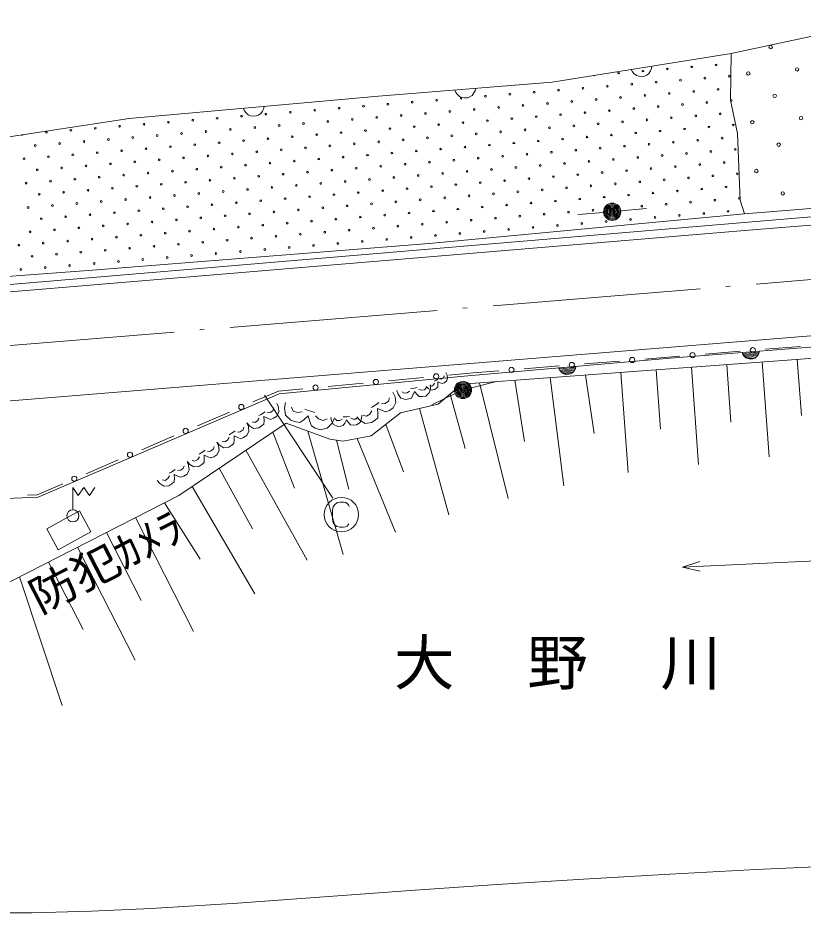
# Model space of a CAD drawing. Units: millimetres, scale not verified. Extents: x -16827 to 623173, y -207307 to 152693.
# Drawn here: x 140749 to 186131, y 18464 to 70172 of the extents above; entities that cross this region are included whole.
import ezdxf
from ezdxf.enums import TextEntityAlignment as Align

# ---------------------------------------------------------------- set-up
doc = ezdxf.new("R2010")
doc.units = ezdxf.units.MM
doc.header["$LTSCALE"] = 1000
doc.linetypes.add('LONG_DASHED_DOTTED', pattern=[15.25, 12, -1.5, 0.25, -1.5])
doc.layers.add('S-BGD', color=7, linetype='Continuous', lineweight=13)
doc.styles.add('ＭＳ ゴシック', font='')
doc.styles.get('ＭＳ ゴシック').set_extended_font_data('MS Gothic')

msp = doc.modelspace()

# ---------------------------------------------------------------- linework, layer by layer
at = {"layer": 'S-BGD'}
for p, q in [((181967, 68113), (191546, 70172)), ((171621, 66466), (181967, 68113)), ((181936, 65427), (181967, 68113)), ((177361, 67240), (177308, 67113)), ((177386, 67384), (177361, 67240)), ((176268, 67066), (176201, 67195)), ((176357, 66962), (176268, 67066)), ((176493, 66850), (176357, 66962)), ((176635, 66799), (176493, 66850)), ((176781, 66780), (176635, 66799)), ((176965, 66809), (176781, 66780)), ((177097, 66873), (176965, 66809)), ((177216, 66965), (177097, 66873)), ((177308, 67113), (177216, 66965)), ((161593, 65642), (171621, 66466)), ((166065, 65871), (166009, 66005)), ((166146, 65760), (166065, 65871)), ((166274, 65638), (166146, 65760)), ((167003, 65698), (166878, 65616)), ((167106, 65839), (167003, 65698)), ((167168, 65962), (167106, 65839)), ((167205, 66103), (167168, 65962)), ((147180, 64355), (161593, 65642)), ((166411, 65577), (166274, 65638)), ((166555, 65547), (166411, 65577)), ((166741, 65562), (166555, 65547)), ((166878, 65616), (166741, 65562)), ((182340, 63499), (181936, 65427)), ((153846, 64812), (153789, 64945)), ((153928, 64702), (153846, 64812)), ((154057, 64581), (153928, 64702)), ((154786, 64646), (154661, 64562)), ((154887, 64787), (154786, 64646)), ((154949, 64910), (154887, 64787)), ((154984, 65052), (154949, 64910)), ((132612, 62142), (147180, 64355)), ((154194, 64521), (154057, 64581)), ((154339, 64491), (154194, 64521)), ((154524, 64508), (154339, 64491)), ((154661, 64562), (154524, 64508)), ((182497, 59643), (182340, 63499)), ((137743, 54563), (222664, 61735)), ((183000, 57917), (222877, 61129)), ((182739, 58847), (182497, 59643)), ((175596, 59023), (177089, 59163)), ((188851, 59351), (182739, 58847)), ((182739, 58847), (164517, 57149)), ((174600, 58937), (173104, 58820)), ((137672, 54139), (183000, 57917)), ((164517, 57149), (145059, 55604)), ((138662, 47917), (238393, 56031)), ((145059, 55604), (130598, 54523)), ((178452, 50526), (206391, 52683)), ((166413, 49014), (207222, 52041)), ((183962, 51035), (185985, 51199)), ((180473, 50752), (182496, 50916)), ((182610, 50847), (183607, 50924)), ((182656, 50735), (182610, 50847)), ((183587, 50859), (182639, 50786)), ((182723, 50642), (182656, 50735)), ((182669, 50726), (183566, 50795)), ((183534, 50730), (182714, 50667)), ((183526, 50704), (183437, 50587)), ((183576, 50806), (183526, 50704)), ((183607, 50924), (183576, 50806)), ((166551, 49470), (178452, 50526)), ((173496, 50186), (175519, 50350)), ((176984, 50469), (179008, 50633)), ((182829, 50540), (182723, 50642)), ((182764, 50608), (183489, 50664)), ((182943, 50489), (182829, 50540)), ((183434, 50597), (182831, 50550)), ((183063, 50460), (182943, 50489)), ((182953, 50497), (183324, 50526)), ((183218, 50472), (183063, 50460)), ((183332, 50519), (183218, 50472)), ((183437, 50587), (183332, 50519)), ((183757, 50301), (184163, 44821)), ((185797, 50452), (186038, 47208)), ((165491, 49682), (165562, 49540)), ((165657, 49534), (167067, 49665)), ((167067, 49665), (168542, 49784)), ((170007, 49903), (172031, 50067)), ((172003, 49954), (172999, 50042)), ((172051, 49842), (172003, 49954)), ((172980, 49977), (172034, 49894)), ((172119, 49751), (172051, 49842)), ((172064, 49833), (172960, 49913)), ((172929, 49847), (172109, 49775)), ((172226, 49650), (172119, 49751)), ((172160, 49716), (172884, 49781)), ((172341, 49600), (172226, 49650)), ((172830, 49713), (172227, 49660)), ((172350, 49608), (172721, 49641)), ((172834, 49703), (172729, 49634)), ((172921, 49822), (172834, 49703)), ((172970, 49924), (172921, 49822)), ((172999, 50042), (172970, 49924)), ((175595, 49695), (176023, 43921)), ((177635, 49847), (177889, 46426)), ((179676, 49998), (180093, 44371)), ((181716, 50149), (181963, 46817)), ((155841, 48455), (166551, 49470)), ((162172, 49211), (164194, 49398)), ((164817, 49183), (164897, 49231)), ((164897, 49231), (164957, 49274)), ((164957, 49274), (165049, 49343)), ((165160, 49089), (165014, 49152)), ((165014, 49152), (165026, 48990)), ((165137, 49303), (165252, 49321)), ((165252, 49321), (165357, 49395)), ((165357, 49395), (165386, 49505)), ((165514, 49186), (165392, 49100)), ((165588, 49358), (165514, 49186)), ((165562, 49540), (165588, 49358)), ((166962, 48805), (168416, 49175)), ((169474, 49241), (170022, 45696)), ((171514, 49393), (172305, 43144)), ((172461, 49573), (172341, 49600)), ((172616, 49586), (172461, 49573)), ((172729, 49634), (172616, 49586)), ((173554, 49544), (174051, 46166)), ((154336, 47986), (155814, 48621)), ((155814, 48621), (157224, 48751)), ((158687, 48887), (160709, 49075)), ((162730, 48435), (162659, 48647)), ((163245, 48518), (163388, 48617)), ((163435, 48755), (163567, 48767)), ((163567, 48767), (163669, 48785)), ((163669, 48785), (163829, 48817)), ((163917, 48712), (164075, 48664)), ((164075, 48664), (164254, 48695)), ((164254, 48695), (164358, 48818)), ((164465, 48763), (164355, 48877)), ((164629, 48670), (164465, 48763)), ((164604, 48755), (164526, 48506)), ((164557, 48922), (164666, 48901)), ((164601, 48979), (164604, 48755)), ((164826, 48699), (164629, 48670)), ((164666, 48901), (164768, 48974)), ((164768, 48974), (164829, 49081)), ((164940, 48779), (164826, 48699)), ((165023, 48855), (164940, 48779)), ((165026, 48990), (165023, 48855)), ((165047, 47870), (166413, 49014)), ((165281, 49051), (165160, 49089)), ((165392, 49100), (165281, 49051)), ((167433, 49090), (169082, 42406)), ((141916, 42495), (155841, 48455)), ((155003, 48381), (158955, 42439)), ((162170, 48036), (162226, 48235)), ((162422, 48552), (162545, 48292)), ((162545, 48292), (162587, 47962)), ((162882, 48216), (162730, 48435)), ((163151, 48132), (162882, 48216)), ((162945, 48581), (163071, 48488)), ((163071, 48488), (163245, 48518)), ((163346, 48165), (163151, 48132)), ((163498, 48211), (163346, 48165)), ((163584, 48380), (163498, 48211)), ((163667, 48595), (163584, 48380)), ((163816, 48425), (163667, 48595)), ((163947, 48303), (163816, 48425)), ((164117, 48297), (163947, 48303)), ((164326, 48332), (164117, 48297)), ((164526, 48506), (164326, 48332)), ((166025, 48469), (164668, 47830)), ((165730, 48442), (166598, 45293)), ((155493, 47483), (155543, 47643)), ((155709, 47897), (155804, 47683)), ((155804, 47683), (155831, 47413)), ((156164, 47629), (156215, 47965)), ((156217, 47229), (156164, 47629)), ((156554, 47678), (156659, 47465)), ((157334, 47572), (157521, 47497)), ((161184, 47669), (161332, 47755)), ((161332, 47755), (161441, 47829)), ((161441, 47829), (161609, 47952)), ((161803, 47489), (161540, 47607)), ((161540, 47607), (161557, 47313)), ((161768, 47877), (161977, 47905)), ((161977, 47905), (162170, 48036)), ((162447, 47653), (162223, 47500)), ((162587, 47962), (162447, 47653)), ((162869, 47353), (165047, 47870)), ((163958, 47612), (165658, 41465)), ((151120, 46605), (152985, 47406)), ((154682, 47205), (154804, 47271)), ((154804, 47271), (154895, 47330)), ((154895, 47330), (155035, 47426)), ((155183, 47044), (154970, 47146)), ((154970, 47146), (154978, 46907)), ((155162, 47361), (155333, 47380)), ((155333, 47380), (155493, 47483)), ((155711, 47164), (155525, 47045)), ((155831, 47413), (155711, 47164)), ((156521, 46930), (156217, 47229)), ((156659, 47465), (156915, 47384)), ((156915, 47384), (157176, 47418)), ((157535, 47195), (157274, 46965)), ((157521, 47497), (157670, 47449)), ((157618, 46864), (157535, 47195)), ((157670, 47449), (157907, 47382)), ((157952, 47180), (158132, 47006)), ((158876, 46891), (158829, 47091)), ((159057, 47065), (158906, 46761)), ((159546, 47125), (159668, 47126)), ((159668, 47126), (159763, 47133)), ((159763, 47133), (159911, 47149)), ((160289, 47003), (160394, 47106)), ((160534, 46921), (160338, 47131)), ((160628, 47233), (160613, 47028)), ((160706, 47206), (160902, 47165)), ((160902, 47165), (161090, 47292)), ((161090, 47292), (161203, 47484)), ((161171, 46024), (162869, 47353)), ((161547, 47070), (161394, 46935)), ((161557, 47313), (161547, 47070)), ((162021, 47416), (161803, 47489)), ((162223, 47500), (162021, 47416)), ((150054, 42591), (156255, 46763)), ((153981, 46784), (154076, 46570)), ((154136, 46609), (153981, 46784)), ((154076, 46570), (154103, 46300)), ((154372, 46461), (154136, 46609)), ((154282, 46838), (154441, 46800)), ((154441, 46800), (154597, 46900)), ((154597, 46900), (154694, 47054)), ((154838, 46602), (154665, 46491)), ((154965, 46709), (154838, 46602)), ((154978, 46907), (154965, 46709)), ((155358, 46980), (155183, 47044)), ((155525, 47045), (155358, 46980)), ((156255, 46763), (158772, 45840)), ((156805, 46840), (156521, 46930)), ((157041, 46796), (156805, 46840)), ((157274, 46965), (157041, 46796)), ((157709, 46609), (157618, 46864)), ((157935, 46482), (157709, 46609)), ((158132, 47006), (158395, 46923)), ((158395, 46923), (158619, 47016)), ((158906, 46761), (158630, 46481)), ((158997, 46679), (158876, 46891)), ((159236, 46580), (158997, 46679)), ((159084, 47007), (159192, 46911)), ((159192, 46911), (159354, 46924)), ((159416, 46594), (159236, 46580)), ((159354, 46924), (159492, 47003)), ((159558, 46623), (159416, 46594)), ((159651, 46771), (159558, 46623)), ((159745, 46960), (159651, 46771)), ((159866, 46793), (159745, 46960)), ((159976, 46670), (159866, 46793)), ((160131, 46651), (159976, 46670)), ((159982, 47046), (160123, 46989)), ((160123, 46989), (160289, 47003)), ((160325, 46666), (160131, 46651)), ((160522, 46808), (160325, 46666)), ((160613, 47028), (160522, 46808)), ((160828, 46748), (160534, 46921)), ((161186, 46793), (160828, 46748)), ((161394, 46935), (161186, 46793)), ((162020, 46689), (163039, 43950)), ((147904, 45225), (149769, 46026)), ((152953, 46092), (153075, 46158)), ((153075, 46158), (153166, 46217)), ((153166, 46217), (153306, 46313)), ((153454, 45931), (153242, 46033)), ((153242, 46033), (153249, 45794)), ((153433, 46248), (153605, 46267)), ((153605, 46267), (153764, 46370)), ((153764, 46370), (153814, 46530)), ((153982, 46051), (153796, 45932)), ((154103, 46300), (153982, 46051)), ((154665, 46491), (154372, 46461)), ((155480, 46241), (156727, 43010)), ((157514, 46301), (159547, 39182)), ((158240, 46386), (157935, 46482)), ((158630, 46481), (158240, 46386)), ((159547, 45729), (161171, 46024)), ((152252, 45671), (152347, 45457)), ((152407, 45496), (152252, 45671)), ((152554, 45725), (152713, 45687)), ((152713, 45687), (152868, 45787)), ((152868, 45787), (152965, 45941)), ((153236, 45596), (153109, 45489)), ((153249, 45794), (153236, 45596)), ((153630, 45867), (153454, 45931)), ((153796, 45932), (153630, 45867)), ((158772, 45840), (159547, 45729)), ((159159, 45784), (159883, 42943)), ((160359, 45877), (162569, 40458)), ((151224, 44979), (151347, 45045)), ((151347, 45045), (151437, 45104)), ((151437, 45104), (151577, 45200)), ((151704, 45135), (151876, 45154)), ((151876, 45154), (152036, 45257)), ((152036, 45257), (152085, 45417)), ((152374, 45187), (152253, 44938)), ((152347, 45457), (152374, 45187)), ((152643, 45348), (152407, 45496)), ((152936, 45378), (152643, 45348)), ((153109, 45489), (152936, 45378)), ((153930, 45198), (157466, 38847)), ((144688, 43844), (146553, 44645)), ((150523, 44558), (150618, 44344)), ((150679, 44383), (150523, 44558)), ((150825, 44612), (150984, 44574)), ((150984, 44574), (151140, 44674)), ((151140, 44674), (151236, 44828)), ((151507, 44483), (151380, 44376)), ((151520, 44681), (151507, 44483)), ((151725, 44818), (151513, 44920)), ((151513, 44920), (151520, 44681)), ((151901, 44754), (151725, 44818)), ((152067, 44819), (151901, 44754)), ((152253, 44938), (152067, 44819)), ((149618, 43932), (149709, 43991)), ((149709, 43991), (149848, 44087)), ((149976, 44022), (150147, 44041)), ((150147, 44041), (150307, 44144)), ((150307, 44144), (150357, 44304)), ((150645, 44074), (150524, 43825)), ((150618, 44344), (150645, 44074)), ((150914, 44235), (150679, 44383)), ((151207, 44265), (150914, 44235)), ((151380, 44376), (151207, 44265)), ((152379, 44156), (154310, 40660)), ((148950, 43270), (148795, 43445)), ((149096, 43499), (149255, 43461)), ((149255, 43461), (149411, 43561)), ((149411, 43561), (149507, 43715)), ((149496, 43866), (149618, 43932)), ((149792, 43568), (149779, 43370)), ((149996, 43705), (149784, 43807)), ((149784, 43807), (149792, 43568)), ((150172, 43641), (149996, 43705)), ((150339, 43706), (150172, 43641)), ((150524, 43825), (150339, 43706)), ((141859, 42630), (143337, 43264)), ((149186, 43122), (148950, 43270)), ((149479, 43152), (149186, 43122)), ((149651, 43263), (149479, 43152)), ((149779, 43370), (149651, 43263)), ((150829, 43113), (154444, 36899)), ((132424, 42089), (141916, 42495)), ((138339, 36605), (150054, 42591)), ((141309, 42608), (141859, 42630)), ((149217, 42164), (151288, 38914)), ((158963, 41929), (158923, 41729)), ((159058, 42069), (158963, 41929)), ((159218, 42179), (159058, 42069)), ((159373, 42209), (159218, 42179)), ((159568, 42209), (159373, 42209)), ((159683, 42179), (159568, 42209)), ((159778, 42124), (159683, 42179)), ((159848, 42054), (159778, 42124)), ((159888, 41959), (159848, 42054)), ((142412, 40664), (144300, 41702)), ((144300, 41702), (144965, 40492)), ((158923, 41729), (158923, 41239)), ((147544, 41308), (150907, 34727)), ((158923, 41239), (158963, 41029)), ((158963, 41029), (159038, 40904)), ((159038, 40904), (159183, 40799)), ((159773, 40819), (159843, 40884)), ((159843, 40884), (159873, 40954)), ((143078, 39454), (142412, 40664)), ((144965, 40492), (143078, 39454)), ((145870, 40453), (147878, 36523)), ((159183, 40799), (159363, 40759)), ((159363, 40759), (159553, 40759)), ((159553, 40759), (159698, 40774)), ((159698, 40774), (159773, 40819)), ((144197, 39598), (147528, 33080)), ((192400, 39059), (179168, 38447)), ((142523, 38743), (144512, 34851)), ((179168, 38447), (180154, 38778)), ((180181, 38206), (179168, 38447)), ((140849, 37888), (143317, 30458)), ((183425, 20977), (188422, 21219)), ((173437, 20425), (178436, 20714)), ((178436, 20714), (183425, 20977)), ((168446, 20110), (173437, 20425)), ((158451, 19399), (163444, 19766)), ((163444, 19766), (168446, 20110)), ((153448, 19042), (158451, 19399)), ((145010, 18583), (148458, 18738)), ((148458, 18738), (153448, 19042)), ((138691, 18464), (141564, 18487)), ((141564, 18487), (145010, 18583))]:
    msp.add_line(p, q, dxfattribs=at)
at = {"layer": 'S-BGD', "linetype": 'LONG_DASHED_DOTTED'}
msp.add_line((137818, 51041), (202893, 56404), dxfattribs=at)
at = {"layer": 'S-BGD'}
msp.add_lwpolyline([(143930, 41760), (143930, 43050), (144235, 42585), (144555, 43050), (144890, 42585), (145200, 43050)], dxfattribs=at)
for centre, radius in [((184257, 68490), 99.5), ((178284, 67221), 49.8), ((179693, 67337), 49.8), ((181102, 67452), 49.8), ((185782, 67197), 99.5), ((175465, 66989), 49.8), ((176874, 67105), 49.8), ((180456, 66690), 49.8), ((181865, 66806), 49.8), ((182964, 66964), 99.5), ((174818, 66227), 49.8), ((176227, 66343), 49.8), ((177637, 66458), 49.8), ((179046, 66574), 49.8), ((167770, 65648), 49.8), ((169180, 65764), 49.8), ((170589, 65879), 49.8), ((171999, 65995), 49.8), ((173408, 66111), 49.8), ((176990, 65696), 49.8), ((178399, 65811), 49.8), ((179809, 65927), 49.8), ((181218, 66043), 49.8), ((184489, 65671), 99.5), ((162133, 65185), 49.8), ((163542, 65301), 49.8), ((164951, 65416), 49.8), ((166361, 65532), 49.8), ((169942, 65117), 49.8), ((171352, 65233), 49.8), ((172761, 65348), 49.8), ((174171, 65464), 49.8), ((175580, 65580), 49.8), ((179162, 65165), 49.8), ((180571, 65280), 49.8), ((181981, 65396), 49.8), ((155085, 64606), 49.8), ((156495, 64722), 49.8), ((157904, 64838), 49.8), ((159314, 64953), 49.8), ((160723, 65069), 49.8), ((164305, 64654), 49.8), ((165714, 64770), 49.8), ((167124, 64885), 49.8), ((168533, 65001), 49.8), ((172115, 64586), 49.8), ((173524, 64701), 49.8), ((174933, 64817), 49.8), ((176343, 64933), 49.8), ((177752, 65049), 49.8), ((181334, 64633), 49.8), ((149447, 64143), 49.8), ((150857, 64259), 49.8), ((152266, 64374), 49.8), ((153676, 64490), 49.8), ((157257, 64075), 49.8), ((158667, 64191), 49.8), ((160076, 64306), 49.8), ((161486, 64422), 49.8), ((162895, 64538), 49.8), ((166477, 64123), 49.8), ((167886, 64238), 49.8), ((169296, 64354), 49.8), ((170705, 64470), 49.8), ((175696, 64170), 49.8), ((177106, 64286), 49.8), ((178515, 64402), 49.8), ((179925, 64518), 49.8), ((183196, 64145), 99.5), ((186015, 64378), 99.5), ((142400, 63564), 49.8), ((143809, 63680), 49.8), ((145219, 63796), 49.8), ((146628, 63911), 49.8), ((148038, 64027), 49.8), ((151619, 63612), 49.8), ((153029, 63728), 49.8), ((154438, 63843), 49.8), ((155848, 63959), 49.8), ((160839, 63660), 49.8), ((162248, 63775), 49.8), ((163658, 63891), 49.8), ((165067, 64007), 49.8), ((168649, 63592), 49.8), ((170058, 63707), 49.8), ((171468, 63823), 49.8), ((172877, 63939), 49.8), ((174287, 64055), 49.8), ((177868, 63639), 49.8), ((179278, 63755), 49.8), ((180687, 63871), 49.8), ((182097, 63987), 49.8), ((145982, 63149), 49.8), ((147391, 63265), 49.8), ((148800, 63380), 49.8), ((150210, 63496), 49.8), ((153792, 63081), 49.8), ((155201, 63196), 49.8), ((156610, 63312), 49.8), ((158020, 63428), 49.8), ((159429, 63544), 49.8), ((163011, 63128), 49.8), ((164420, 63244), 49.8), ((165830, 63360), 49.8), ((167239, 63476), 49.8), ((170821, 63061), 49.8), ((172230, 63176), 49.8), ((173640, 63292), 49.8), ((175049, 63408), 49.8), ((176459, 63524), 49.8), ((180040, 63108), 49.8), ((181450, 63224), 49.8), ((141753, 62801), 49.8), ((143163, 62917), 49.8), ((144572, 63033), 49.8), ((148154, 62618), 49.8), ((149563, 62733), 49.8), ((150973, 62849), 49.8), ((152382, 62965), 49.8), ((155964, 62550), 49.8), ((157373, 62665), 49.8), ((158783, 62781), 49.8), ((160192, 62897), 49.8), ((161601, 63013), 49.8), ((165183, 62597), 49.8), ((166592, 62713), 49.8), ((168002, 62829), 49.8), ((169411, 62945), 49.8), ((172993, 62529), 49.8), ((174402, 62645), 49.8), ((175812, 62761), 49.8), ((177221, 62877), 49.8), ((178631, 62992), 49.8), ((182212, 62577), 49.8), ((184721, 62852), 99.5), ((141106, 62039), 49.8), ((142516, 62155), 49.8), ((143925, 62270), 49.8), ((145335, 62386), 49.8), ((146744, 62502), 49.8), ((150326, 62087), 49.8), ((151735, 62202), 49.8), ((153145, 62318), 49.8), ((154554, 62434), 49.8), ((158136, 62019), 49.8), ((159545, 62134), 49.8), ((160955, 62250), 49.8), ((162364, 62366), 49.8), ((163774, 62482), 49.8), ((167355, 62066), 49.8), ((168765, 62182), 49.8), ((170174, 62298), 49.8), ((171583, 62414), 49.8), ((176575, 62114), 49.8), ((177984, 62230), 49.8), ((179393, 62346), 49.8), ((180803, 62461), 49.8), ((143278, 61508), 49.8), ((144688, 61623), 49.8), ((146097, 61739), 49.8), ((147507, 61855), 49.8), ((148916, 61971), 49.8), ((152498, 61555), 49.8), ((153907, 61671), 49.8), ((155317, 61787), 49.8), ((156726, 61903), 49.8), ((160308, 61487), 49.8), ((161717, 61603), 49.8), ((163127, 61719), 49.8), ((164536, 61835), 49.8), ((165946, 61951), 49.8), ((169527, 61535), 49.8), ((170937, 61651), 49.8), ((172346, 61767), 49.8), ((173756, 61883), 49.8), ((175165, 61998), 49.8), ((178747, 61583), 49.8), ((180156, 61699), 49.8), ((181566, 61815), 49.8), ((141869, 61392), 49.8), ((145450, 60977), 49.8), ((146860, 61092), 49.8), ((148269, 61208), 49.8), ((149679, 61324), 49.8), ((151088, 61440), 49.8), ((154670, 61024), 49.8), ((156079, 61140), 49.8), ((157489, 61256), 49.8), ((158898, 61372), 49.8), ((163889, 61072), 49.8), ((165299, 61188), 49.8), ((166708, 61304), 49.8), ((168118, 61419), 49.8), ((171699, 61004), 49.8), ((173109, 61120), 49.8), ((174518, 61236), 49.8), ((175928, 61351), 49.8), ((177337, 61467), 49.8), ((180919, 61052), 49.8), ((182328, 61168), 49.8), ((183428, 61327), 99.5), ((141222, 60629), 49.8), ((142632, 60745), 49.8), ((144041, 60861), 49.8), ((149032, 60561), 49.8), ((150441, 60677), 49.8), ((151851, 60793), 49.8), ((153260, 60909), 49.8), ((156842, 60493), 49.8), ((158251, 60609), 49.8), ((159661, 60725), 49.8), ((161070, 60841), 49.8), ((162480, 60956), 49.8), ((166061, 60541), 49.8), ((167471, 60657), 49.8), ((168880, 60773), 49.8), ((170290, 60888), 49.8), ((173871, 60473), 49.8), ((175281, 60589), 49.8), ((176690, 60705), 49.8), ((178100, 60820), 49.8), ((179509, 60936), 49.8), ((141985, 59982), 49.8), ((143394, 60098), 49.8), ((144804, 60214), 49.8), ((146213, 60330), 49.8), ((147623, 60446), 49.8), ((151204, 60030), 49.8), ((152614, 60146), 49.8), ((154023, 60262), 49.8), ((155432, 60378), 49.8), ((159014, 59962), 49.8), ((160424, 60078), 49.8), ((161833, 60194), 49.8), ((163242, 60310), 49.8), ((164652, 60425), 49.8), ((168233, 60010), 49.8), ((169643, 60126), 49.8), ((171052, 60242), 49.8), ((172462, 60357), 49.8), ((176043, 59942), 49.8), ((177453, 60058), 49.8), ((178862, 60174), 49.8), ((180272, 60289), 49.8), ((181681, 60405), 49.8), ((184954, 60033), 99.5), ((144157, 59451), 49.8), ((145566, 59567), 49.8), ((146976, 59683), 49.8), ((148385, 59799), 49.8), ((149795, 59914), 49.8), ((153376, 59499), 49.8), ((154786, 59615), 49.8), ((156195, 59731), 49.8), ((157605, 59846), 49.8), ((161186, 59431), 49.8), ((162596, 59547), 49.8), ((164005, 59663), 49.8), ((165415, 59778), 49.8), ((166824, 59894), 49.8), ((170406, 59479), 49.8), ((171815, 59595), 49.8), ((173224, 59710), 49.8), ((174634, 59826), 49.8), ((175098, 58976), 498), ((179625, 59527), 49.8), ((181034, 59642), 49.8), ((182444, 59758), 49.8), ((141338, 59220), 49.8), ((142747, 59336), 49.8), ((146329, 58920), 49.8), ((147738, 59036), 49.8), ((149148, 59152), 49.8), ((150557, 59268), 49.8), ((151967, 59383), 49.8), ((155548, 58968), 49.8), ((156958, 59084), 49.8), ((158367, 59200), 49.8), ((159777, 59315), 49.8), ((163358, 58900), 49.8), ((164768, 59016), 49.8), ((166177, 59132), 49.8), ((167587, 59247), 49.8), ((168996, 59363), 49.8), ((172578, 58948), 49.8), ((173987, 59064), 49.8), ((175098, 58976), 440), ((175098, 58976), 382), ((175098, 58976), 322), ((175098, 58976), 265), ((175098, 58976), 195), ((175098, 58976), 135), ((175098, 58976), 77.5), ((175098, 58976), 15), ((175397, 59179), 49.8), ((176806, 59295), 49.8), ((178215, 59411), 49.8), ((181797, 58996), 49.8), ((142100, 58573), 49.8), ((143510, 58689), 49.8), ((144919, 58805), 49.8), ((148501, 58389), 49.8), ((149910, 58505), 49.8), ((151320, 58621), 49.8), ((152729, 58737), 49.8), ((154139, 58852), 49.8), ((157720, 58437), 49.8), ((159130, 58553), 49.8), ((160539, 58669), 49.8), ((161949, 58784), 49.8), ((166940, 58485), 49.8), ((168349, 58601), 49.8), ((169759, 58716), 49.8), ((171168, 58832), 49.8), ((174750, 58417), 49.8), ((176159, 58533), 49.8), ((177569, 58648), 49.8), ((178978, 58764), 49.8), ((180388, 58880), 49.8), ((142863, 57926), 49.8), ((144273, 58042), 49.8), ((145682, 58158), 49.8), ((147091, 58273), 49.8), ((152082, 57974), 49.8), ((153492, 58090), 49.8), ((154901, 58205), 49.8), ((156311, 58321), 49.8), ((159892, 57906), 49.8), ((161302, 58022), 49.8), ((162711, 58137), 49.8), ((164121, 58253), 49.8), ((165530, 58369), 49.8), ((169112, 57954), 49.8), ((170521, 58069), 49.8), ((171931, 58185), 49.8), ((173340, 58301), 49.8), ((141454, 57810), 49.8), ((145035, 57395), 49.8), ((146445, 57511), 49.8), ((147854, 57627), 49.8), ((149264, 57742), 49.8), ((150673, 57858), 49.8), ((154255, 57443), 49.8), ((155664, 57559), 49.8), ((157074, 57674), 49.8), ((158483, 57790), 49.8), ((162065, 57375), 49.8), ((163474, 57491), 49.8), ((164883, 57606), 49.8), ((166293, 57722), 49.8), ((167702, 57838), 49.8), ((140807, 57048), 49.8), ((142216, 57164), 49.8), ((143626, 57279), 49.8), ((147207, 56864), 49.8), ((148617, 56980), 49.8), ((150026, 57096), 49.8), ((151436, 57211), 49.8), ((152845, 57327), 49.8), ((156427, 56912), 49.8), ((157836, 57028), 49.8), ((159246, 57143), 49.8), ((160655, 57259), 49.8), ((141569, 56401), 49.8), ((142979, 56517), 49.8), ((144388, 56632), 49.8), ((145798, 56748), 49.8), ((149379, 56333), 49.8), ((150789, 56449), 49.8), ((152198, 56564), 49.8), ((153608, 56680), 49.8), ((155017, 56796), 49.8), ((143741, 55870), 49.8), ((145151, 55986), 49.8), ((146560, 56101), 49.8), ((147970, 56217), 49.8), ((140923, 55638), 49.8), ((142332, 55754), 49.8), ((179740, 50693), 149), ((183229, 50976), 149), ((172763, 50127), 149), ((176252, 50410), 149), ((169275, 49844), 149), ((161440, 49143), 149), ((164925, 49466), 149), ((166477, 48682), 498), ((157955, 48819), 149), ((166477, 48682), 440), ((166477, 48682), 382), ((166477, 48682), 322), ((166477, 48682), 265), ((166477, 48682), 195), ((166477, 48682), 135), ((166477, 48682), 77.5), ((166477, 48682), 15), ((153661, 47696), 149), ((150445, 46316), 149), ((147229, 44935), 149), ((144012, 43554), 149), ((159448, 41484), 995), ((143930, 41410), 350)]:
    msp.add_circle(centre, radius, dxfattribs=at)
for centre, start, end in [((174055, 66874), 212.6471, 345.4444), ((140991, 63448), 230.2552, 327.0242)]:
    msp.add_arc(centre, 49.8, start, end, dxfattribs=at)

# ---------------------------------------------------------------- texts
at = {"layer": 'S-BGD', "style": 'ＭＳ ゴシック', "width": 1.1}
msp.add_text('防犯ｶﾒﾗ', height=1833, rotation=27.3, dxfattribs=at).set_placement((142254, 35249), align=Align.BOTTOM_LEFT)
at = {"layer": 'S-BGD', "insert": (162486, 31341), "char_height": 2566, "attachment_point": 7, "style": 'ＭＳ ゴシック'}
msp.add_mtext('\\T2.2;大野川', dxfattribs=at)

doc.saveas('drawing.dxf')
